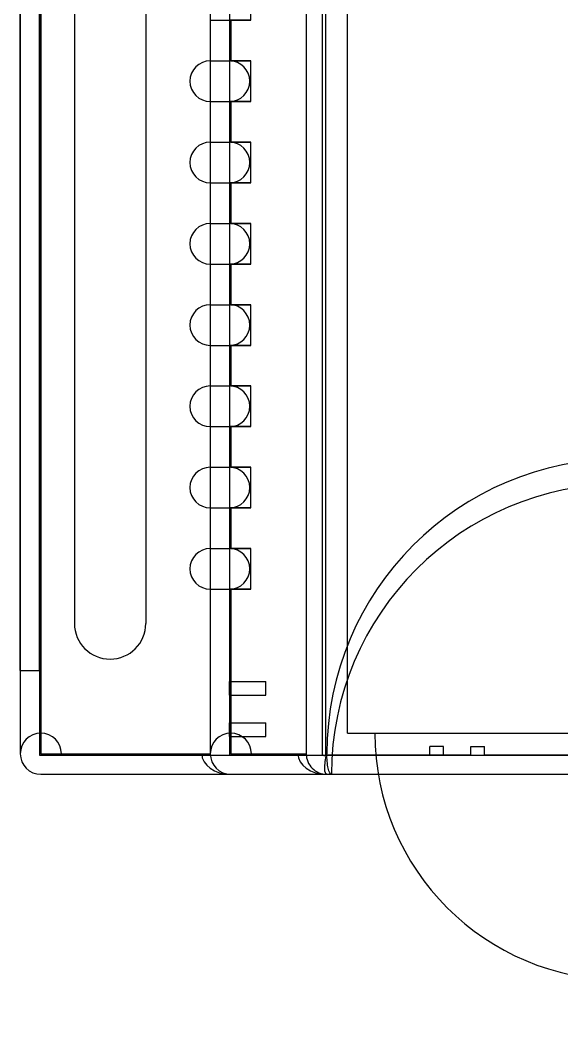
# Model space of a CAD drawing. Header units: millimetres. Extents: x -44 to 44, y -126 to 21.
# Drawn here: x -43.9 to -4.4, y -125.8 to -52 of the extents above; entities that cross this region are included whole.
import ezdxf

# ---------------------------------------------------------------- set-up
doc = ezdxf.new("R2010")
doc.units = ezdxf.units.MM
doc.layers.add('Fillet003', color=7, linetype='CONTINUOUS')

msp = doc.modelspace()

# ---------------------------------------------------------------- linework, layer by layer
at = {"layer": 'Fillet003'}
for p, q in [((-42.45, -1.4, 15.14), (-42.45, -105.6, 15.14)), ((-42.45, -1.4, 15.14), (-42.45, -105.6, 15.14)), ((-30, -1.4, 15.14), (-30, -105.6, 15.14)), ((-30, -1.4, 15.14), (-30, -105.6, 15.14)), ((-28.6, -1.4, 16.54), (-28.6, -105.6, 16.54)), ((-28.6, -1.4, 16.54), (-28.6, -105.6, 16.54)), ((-23, -1.4, 34.14), (-23, -105.6, 34.14)), ((-23, -1.4, 34.14), (-23, -105.6, 34.14)), ((-21.6, -1.4, 43.14), (-21.6, -105.6, 43.14)), ((-21.6, -1.4, 35.54), (-21.6, -105.6, 35.54)), ((-21.6, -1.4, 43.14), (-21.6, -105.6, 43.14)), ((-21.6, -1.4, 35.54), (-21.6, -105.6, 35.54)), ((-43.85, -1.5, 15.04), (-43.85, -105.5, 15.04)), ((-43.85, -1.5, 15.04), (-43.85, -105.5, 15.04)), ((-42.35, -1.5, 16.54), (-42.35, -105.5, 16.54)), ((-42.35, -1.5, 16.54), (-42.35, -105.5, 16.54)), ((-30, -1.5, 16.54), (-30, -105.5, 16.54)), ((-30, -1.5, 16.54), (-30, -105.5, 16.54)), ((-23, -1.5, 45.858), (-23, -105.5, 45.858)), ((-23, -1.5, 35.54), (-23, -105.5, 35.54)), ((-23, -1.5, 45.858), (-23, -105.5, 45.858)), ((-23, -1.5, 35.54), (-23, -105.5, 35.54)), ((-21.842, -3, 47.319), (-21.842, -104, 47.319)), ((-21.842, -3, 47.319), (-21.842, -104, 47.319)), ((-20, -104, 44.54), (-20, -5, 44.54)), ((-20, -104, 47.731), (-20, -5, 47.731)), ((-20, -104, 47.731), (-20, -5, 47.731)), ((-20, -104, 44.54), (-20, -5, 44.54)), ((-43.85, -99.425, 11.6), (-43.85, -7.575, 11.6)), ((-43.85, -99.425, 11.6), (-43.85, -7.575, 11.6)), ((-42.45, -99.425, 11.6), (-42.45, -7.575, 11.6)), ((-42.45, -99.425, 11.6), (-42.45, -7.575, 11.6)), ((-39.9, -11, 15.14), (-39.9, -96, 15.14)), ((-39.9, -11, 16.54), (-39.9, -96, 16.54)), ((-39.9, -11, 16.54), (-39.9, -96, 16.54)), ((-39.9, -11, 15.14), (-39.9, -96, 15.14)), ((-34.7, -11, 15.14), (-34.7, -96, 15.14)), ((-34.7, -11, 16.54), (-34.7, -96, 16.54)), ((-34.7, -11, 16.54), (-34.7, -96, 16.54)), ((-34.7, -11, 15.14), (-34.7, -96, 15.14)), ((-27.037, -52.019, 35.54), (-27.037, -49.056, 35.54)), ((-27.037, -52.019, 34.14), (-27.037, -49.056, 34.14)), ((-27.037, -52.019, 35.54), (-27.037, -49.056, 35.54)), ((-27.037, -52.019, 34.14), (-27.037, -49.056, 34.14)), ((-30, -52.019, 34.04), (-30, -52.019, 21.04)), ((-30, -52.019, 21.04), (-28.6, -52.019, 21.04)), ((-30, -52.019, 34.04), (-30, -54.981, 34.04)), ((-30, -52.019, 34.04), (-30, -52.019, 21.04)), ((-30, -52.019, 34.04), (-30, -54.981, 34.04)), ((-30, -52.019, 21.04), (-28.6, -52.019, 21.04)), ((-28.6, -52.019, 34.14), (-28.6, -54.981, 34.14)), ((-27.037, -52.019, 34.14), (-28.6, -52.019, 34.14)), ((-28.6, -52.019, 34.14), (-28.6, -52.019, 21.04)), ((-28.6, -52.019, 34.14), (-28.6, -54.981, 34.14)), ((-28.6, -52.019, 34.14), (-28.6, -52.019, 21.04)), ((-27.037, -52.019, 34.14), (-28.6, -52.019, 34.14)), ((-28.5, -52.019, 35.54), (-27.037, -52.019, 35.54)), ((-28.5, -52.019, 35.54), (-28.5, -54.981, 35.54)), ((-28.5, -52.019, 35.54), (-27.037, -52.019, 35.54)), ((-28.5, -52.019, 35.54), (-28.5, -54.981, 35.54)), ((-27.037, -52.019, 35.54), (-27.037, -52.019, 34.14)), ((-27.037, -52.019, 35.54), (-27.037, -52.019, 34.14)), ((-30, -54.981, 34.04), (-30, -54.981, 21.04)), ((-30, -54.981, 21.04), (-28.6, -54.981, 21.04)), ((-30, -54.981, 34.04), (-30, -54.981, 21.04)), ((-30, -54.981, 21.04), (-28.6, -54.981, 21.04)), ((-27.037, -54.981, 34.14), (-28.6, -54.981, 34.14)), ((-28.6, -54.981, 34.14), (-28.6, -54.981, 21.04)), ((-28.6, -54.981, 34.14), (-28.6, -54.981, 21.04)), ((-27.037, -54.981, 34.14), (-28.6, -54.981, 34.14)), ((-28.5, -54.981, 35.54), (-27.037, -54.981, 35.54)), ((-28.5, -54.981, 35.54), (-27.037, -54.981, 35.54)), ((-27.037, -57.944, 35.54), (-27.037, -54.981, 35.54)), ((-27.037, -57.944, 34.14), (-27.037, -54.981, 34.14)), ((-27.037, -57.944, 35.54), (-27.037, -54.981, 35.54)), ((-27.037, -54.981, 35.54), (-27.037, -54.981, 34.14)), ((-27.037, -57.944, 34.14), (-27.037, -54.981, 34.14)), ((-27.037, -54.981, 35.54), (-27.037, -54.981, 34.14)), ((-30, -57.944, 34.04), (-30, -60.907, 34.04)), ((-30, -57.944, 34.04), (-30, -57.944, 21.04)), ((-30, -57.944, 21.04), (-28.6, -57.944, 21.04)), ((-30, -57.944, 34.04), (-30, -60.907, 34.04)), ((-30, -57.944, 34.04), (-30, -57.944, 21.04)), ((-30, -57.944, 21.04), (-28.6, -57.944, 21.04)), ((-28.6, -57.944, 34.14), (-28.6, -60.907, 34.14)), ((-27.037, -57.944, 34.14), (-28.6, -57.944, 34.14)), ((-28.6, -57.944, 34.14), (-28.6, -57.944, 21.04)), ((-28.6, -57.944, 34.14), (-28.6, -60.907, 34.14)), ((-28.6, -57.944, 34.14), (-28.6, -57.944, 21.04)), ((-27.037, -57.944, 34.14), (-28.6, -57.944, 34.14)), ((-28.5, -57.944, 35.54), (-28.5, -60.907, 35.54)), ((-28.5, -57.944, 35.54), (-27.037, -57.944, 35.54)), ((-28.5, -57.944, 35.54), (-28.5, -60.907, 35.54)), ((-28.5, -57.944, 35.54), (-27.037, -57.944, 35.54)), ((-27.037, -57.944, 35.54), (-27.037, -57.944, 34.14)), ((-27.037, -57.944, 35.54), (-27.037, -57.944, 34.14)), ((-30, -60.907, 34.04), (-30, -60.907, 21.04)), ((-30, -60.907, 21.04), (-28.6, -60.907, 21.04)), ((-30, -60.907, 34.04), (-30, -60.907, 21.04)), ((-30, -60.907, 21.04), (-28.6, -60.907, 21.04)), ((-27.037, -60.907, 34.14), (-28.6, -60.907, 34.14)), ((-28.6, -60.907, 34.14), (-28.6, -60.907, 21.04)), ((-28.6, -60.907, 34.14), (-28.6, -60.907, 21.04)), ((-27.037, -60.907, 34.14), (-28.6, -60.907, 34.14)), ((-28.5, -60.907, 35.54), (-27.037, -60.907, 35.54)), ((-28.5, -60.907, 35.54), (-27.037, -60.907, 35.54)), ((-27.037, -63.87, 35.54), (-27.037, -60.907, 35.54)), ((-27.037, -63.87, 34.14), (-27.037, -60.907, 34.14)), ((-27.037, -63.87, 35.54), (-27.037, -60.907, 35.54)), ((-27.037, -60.907, 35.54), (-27.037, -60.907, 34.14)), ((-27.037, -63.87, 34.14), (-27.037, -60.907, 34.14)), ((-27.037, -60.907, 35.54), (-27.037, -60.907, 34.14)), ((-30, -63.87, 34.04), (-30, -66.834, 34.04)), ((-30, -63.87, 34.04), (-30, -63.87, 21.04)), ((-30, -63.87, 21.04), (-28.6, -63.87, 21.04)), ((-30, -63.87, 34.04), (-30, -66.834, 34.04)), ((-30, -63.87, 34.04), (-30, -63.87, 21.04)), ((-30, -63.87, 21.04), (-28.6, -63.87, 21.04)), ((-28.6, -63.87, 34.14), (-28.6, -66.834, 34.14)), ((-27.037, -63.87, 34.14), (-28.6, -63.87, 34.14)), ((-28.6, -63.87, 34.14), (-28.6, -63.87, 21.04)), ((-28.6, -63.87, 34.14), (-28.6, -66.834, 34.14)), ((-28.6, -63.87, 34.14), (-28.6, -63.87, 21.04)), ((-27.037, -63.87, 34.14), (-28.6, -63.87, 34.14)), ((-28.5, -63.87, 35.54), (-28.5, -66.834, 35.54)), ((-28.5, -63.87, 35.54), (-27.037, -63.87, 35.54)), ((-28.5, -63.87, 35.54), (-28.5, -66.834, 35.54)), ((-28.5, -63.87, 35.54), (-27.037, -63.87, 35.54)), ((-27.037, -63.87, 35.54), (-27.037, -63.87, 34.14)), ((-27.037, -63.87, 35.54), (-27.037, -63.87, 34.14)), ((-30, -66.834, 34.04), (-30, -66.834, 21.04)), ((-30, -66.834, 21.04), (-28.6, -66.834, 21.04)), ((-30, -66.834, 34.04), (-30, -66.834, 21.04)), ((-30, -66.834, 21.04), (-28.6, -66.834, 21.04)), ((-27.037, -66.834, 34.14), (-28.6, -66.834, 34.14)), ((-28.6, -66.834, 34.14), (-28.6, -66.834, 21.04)), ((-28.6, -66.834, 34.14), (-28.6, -66.834, 21.04)), ((-27.037, -66.834, 34.14), (-28.6, -66.834, 34.14)), ((-28.5, -66.834, 35.54), (-27.037, -66.834, 35.54)), ((-28.5, -66.834, 35.54), (-27.037, -66.834, 35.54)), ((-27.037, -69.796, 35.54), (-27.037, -66.834, 35.54)), ((-27.037, -69.796, 34.14), (-27.037, -66.834, 34.14)), ((-27.037, -69.796, 35.54), (-27.037, -66.834, 35.54)), ((-27.037, -66.834, 35.54), (-27.037, -66.834, 34.14)), ((-27.037, -69.796, 34.14), (-27.037, -66.834, 34.14)), ((-27.037, -66.834, 35.54), (-27.037, -66.834, 34.14)), ((-30, -69.796, 34.04), (-30, -72.76, 34.04)), ((-30, -69.796, 34.04), (-30, -69.796, 21.04)), ((-30, -69.796, 21.04), (-28.6, -69.796, 21.04)), ((-30, -69.796, 34.04), (-30, -72.76, 34.04)), ((-30, -69.796, 34.04), (-30, -69.796, 21.04)), ((-30, -69.796, 21.04), (-28.6, -69.796, 21.04)), ((-28.6, -69.796, 34.14), (-28.6, -72.76, 34.14)), ((-27.037, -69.796, 34.14), (-28.6, -69.796, 34.14)), ((-28.6, -69.796, 34.14), (-28.6, -69.796, 21.04)), ((-28.6, -69.796, 34.14), (-28.6, -72.76, 34.14)), ((-28.6, -69.796, 34.14), (-28.6, -69.796, 21.04)), ((-27.037, -69.796, 34.14), (-28.6, -69.796, 34.14)), ((-28.5, -69.796, 35.54), (-28.5, -72.76, 35.54)), ((-28.5, -69.796, 35.54), (-27.037, -69.796, 35.54)), ((-28.5, -69.796, 35.54), (-28.5, -72.76, 35.54)), ((-28.5, -69.796, 35.54), (-27.037, -69.796, 35.54)), ((-27.037, -69.796, 35.54), (-27.037, -69.796, 34.14)), ((-27.037, -69.796, 35.54), (-27.037, -69.796, 34.14)), ((-30, -72.76, 34.04), (-30, -72.76, 21.04)), ((-30, -72.76, 21.04), (-28.6, -72.76, 21.04)), ((-30, -72.76, 34.04), (-30, -72.76, 21.04)), ((-30, -72.76, 21.04), (-28.6, -72.76, 21.04)), ((-27.037, -72.76, 34.14), (-28.6, -72.76, 34.14)), ((-28.6, -72.76, 34.14), (-28.6, -72.76, 21.04)), ((-28.6, -72.76, 34.14), (-28.6, -72.76, 21.04)), ((-27.037, -72.76, 34.14), (-28.6, -72.76, 34.14)), ((-28.5, -72.76, 35.54), (-27.037, -72.76, 35.54)), ((-28.5, -72.76, 35.54), (-27.037, -72.76, 35.54)), ((-27.037, -75.722, 35.54), (-27.037, -72.76, 35.54)), ((-27.037, -75.722, 34.14), (-27.037, -72.76, 34.14)), ((-27.037, -75.722, 35.54), (-27.037, -72.76, 35.54)), ((-27.037, -72.76, 35.54), (-27.037, -72.76, 34.14)), ((-27.037, -75.722, 34.14), (-27.037, -72.76, 34.14)), ((-27.037, -72.76, 35.54), (-27.037, -72.76, 34.14)), ((-30, -75.722, 34.04), (-30, -78.686, 34.04)), ((-30, -75.722, 34.04), (-30, -75.722, 21.04)), ((-30, -75.722, 21.04), (-28.6, -75.722, 21.04)), ((-30, -75.722, 34.04), (-30, -78.686, 34.04)), ((-30, -75.722, 34.04), (-30, -75.722, 21.04)), ((-30, -75.722, 21.04), (-28.6, -75.722, 21.04)), ((-28.6, -75.722, 34.14), (-28.6, -78.686, 34.14)), ((-27.037, -75.722, 34.14), (-28.6, -75.722, 34.14)), ((-28.6, -75.722, 34.14), (-28.6, -75.722, 21.04)), ((-28.6, -75.722, 34.14), (-28.6, -78.686, 34.14)), ((-28.6, -75.722, 34.14), (-28.6, -75.722, 21.04)), ((-27.037, -75.722, 34.14), (-28.6, -75.722, 34.14)), ((-28.5, -75.722, 35.54), (-28.5, -78.686, 35.54)), ((-28.5, -75.722, 35.54), (-27.037, -75.722, 35.54)), ((-28.5, -75.722, 35.54), (-28.5, -78.686, 35.54)), ((-28.5, -75.722, 35.54), (-27.037, -75.722, 35.54)), ((-27.037, -75.722, 35.54), (-27.037, -75.722, 34.14)), ((-27.037, -75.722, 35.54), (-27.037, -75.722, 34.14)), ((-30, -78.686, 34.04), (-30, -78.686, 21.04)), ((-30, -78.686, 21.04), (-28.6, -78.686, 21.04)), ((-30, -78.686, 34.04), (-30, -78.686, 21.04)), ((-30, -78.686, 21.04), (-28.6, -78.686, 21.04)), ((-27.037, -78.686, 34.14), (-28.6, -78.686, 34.14)), ((-28.6, -78.686, 34.14), (-28.6, -78.686, 21.04)), ((-28.6, -78.686, 34.14), (-28.6, -78.686, 21.04)), ((-27.037, -78.686, 34.14), (-28.6, -78.686, 34.14)), ((-28.5, -78.686, 35.54), (-27.037, -78.686, 35.54)), ((-28.5, -78.686, 35.54), (-27.037, -78.686, 35.54)), ((-27.037, -81.648, 35.54), (-27.037, -78.686, 35.54)), ((-27.037, -81.648, 34.14), (-27.037, -78.686, 34.14)), ((-27.037, -81.648, 35.54), (-27.037, -78.686, 35.54)), ((-27.037, -78.686, 35.54), (-27.037, -78.686, 34.14)), ((-27.037, -81.648, 34.14), (-27.037, -78.686, 34.14)), ((-27.037, -78.686, 35.54), (-27.037, -78.686, 34.14)), ((-30, -81.648, 34.04), (-30, -84.612, 34.04)), ((-30, -81.648, 34.04), (-30, -81.648, 21.04)), ((-30, -81.648, 21.04), (-28.6, -81.648, 21.04)), ((-30, -81.648, 34.04), (-30, -84.612, 34.04)), ((-30, -81.648, 34.04), (-30, -81.648, 21.04)), ((-30, -81.648, 21.04), (-28.6, -81.648, 21.04)), ((-28.6, -81.648, 34.14), (-28.6, -84.612, 34.14)), ((-27.037, -81.648, 34.14), (-28.6, -81.648, 34.14)), ((-28.6, -81.648, 34.14), (-28.6, -81.648, 21.04)), ((-28.6, -81.648, 34.14), (-28.6, -84.612, 34.14)), ((-28.6, -81.648, 34.14), (-28.6, -81.648, 21.04)), ((-27.037, -81.648, 34.14), (-28.6, -81.648, 34.14)), ((-28.5, -81.648, 35.54), (-28.5, -84.612, 35.54)), ((-28.5, -81.648, 35.54), (-27.037, -81.648, 35.54)), ((-28.5, -81.648, 35.54), (-28.5, -84.612, 35.54)), ((-28.5, -81.648, 35.54), (-27.037, -81.648, 35.54)), ((-27.037, -81.648, 35.54), (-27.037, -81.648, 34.14)), ((-27.037, -81.648, 35.54), (-27.037, -81.648, 34.14)), ((-30, -84.612, 34.04), (-30, -84.612, 21.04)), ((-30, -84.612, 21.04), (-28.6, -84.612, 21.04)), ((-30, -84.612, 34.04), (-30, -84.612, 21.04)), ((-30, -84.612, 21.04), (-28.6, -84.612, 21.04)), ((-27.037, -84.612, 34.14), (-28.6, -84.612, 34.14)), ((-28.6, -84.612, 34.14), (-28.6, -84.612, 21.04)), ((-28.6, -84.612, 34.14), (-28.6, -84.612, 21.04)), ((-27.037, -84.612, 34.14), (-28.6, -84.612, 34.14)), ((-28.5, -84.612, 35.54), (-27.037, -84.612, 35.54)), ((-28.5, -84.612, 35.54), (-27.037, -84.612, 35.54)), ((-27.037, -87.575, 35.54), (-27.037, -84.612, 35.54)), ((-27.037, -87.575, 34.14), (-27.037, -84.612, 34.14)), ((-27.037, -87.575, 35.54), (-27.037, -84.612, 35.54)), ((-27.037, -84.612, 35.54), (-27.037, -84.612, 34.14)), ((-27.037, -87.575, 34.14), (-27.037, -84.612, 34.14)), ((-27.037, -84.612, 35.54), (-27.037, -84.612, 34.14)), ((-30, -87.575, 34.04), (-30, -90.537, 34.04)), ((-30, -87.575, 34.04), (-30, -87.575, 21.04)), ((-30, -87.575, 21.04), (-28.6, -87.575, 21.04)), ((-30, -87.575, 34.04), (-30, -90.537, 34.04)), ((-30, -87.575, 34.04), (-30, -87.575, 21.04)), ((-30, -87.575, 21.04), (-28.6, -87.575, 21.04)), ((-28.6, -87.575, 34.14), (-28.6, -90.537, 34.14)), ((-27.037, -87.575, 34.14), (-28.6, -87.575, 34.14)), ((-28.6, -87.575, 34.14), (-28.6, -87.575, 21.04)), ((-28.6, -87.575, 34.14), (-28.6, -90.537, 34.14)), ((-28.6, -87.575, 34.14), (-28.6, -87.575, 21.04)), ((-27.037, -87.575, 34.14), (-28.6, -87.575, 34.14)), ((-28.5, -87.575, 35.54), (-28.5, -90.537, 35.54)), ((-28.5, -87.575, 35.54), (-27.037, -87.575, 35.54)), ((-28.5, -87.575, 35.54), (-28.5, -90.537, 35.54)), ((-28.5, -87.575, 35.54), (-27.037, -87.575, 35.54)), ((-27.037, -87.575, 35.54), (-27.037, -87.575, 34.14)), ((-27.037, -87.575, 35.54), (-27.037, -87.575, 34.14)), ((-30, -90.537, 34.04), (-30, -90.537, 21.04)), ((-30, -90.537, 21.04), (-28.6, -90.537, 21.04)), ((-30, -90.537, 34.04), (-30, -90.537, 21.04)), ((-30, -90.537, 21.04), (-28.6, -90.537, 21.04)), ((-27.037, -90.537, 34.14), (-28.6, -90.537, 34.14)), ((-28.6, -90.537, 34.14), (-28.6, -90.537, 21.04)), ((-28.6, -90.537, 34.14), (-28.6, -90.537, 21.04)), ((-27.037, -90.537, 34.14), (-28.6, -90.537, 34.14)), ((-28.5, -90.537, 35.54), (-27.037, -90.537, 35.54)), ((-28.5, -90.537, 35.54), (-27.037, -90.537, 35.54)), ((-27.037, -93.501, 35.54), (-27.037, -90.537, 35.54)), ((-27.037, -93.501, 34.14), (-27.037, -90.537, 34.14)), ((-27.037, -93.501, 35.54), (-27.037, -90.537, 35.54)), ((-27.037, -90.537, 35.54), (-27.037, -90.537, 34.14)), ((-27.037, -93.501, 34.14), (-27.037, -90.537, 34.14)), ((-27.037, -90.537, 35.54), (-27.037, -90.537, 34.14)), ((-30, -93.501, 34.04), (-30, -105.5, 34.04)), ((-30, -93.501, 34.04), (-30, -93.501, 21.04)), ((-30, -93.501, 21.04), (-28.6, -93.501, 21.04)), ((-30, -93.501, 34.04), (-30, -105.5, 34.04)), ((-30, -93.501, 34.04), (-30, -93.501, 21.04)), ((-30, -93.501, 21.04), (-28.6, -93.501, 21.04)), ((-28.6, -93.501, 34.14), (-28.6, -100.24, 34.14)), ((-27.037, -93.501, 34.14), (-28.6, -93.501, 34.14)), ((-28.6, -93.501, 34.14), (-28.6, -93.501, 21.04)), ((-28.6, -93.501, 34.14), (-28.6, -100.24, 34.14)), ((-28.6, -93.501, 34.14), (-28.6, -93.501, 21.04)), ((-27.037, -93.501, 34.14), (-28.6, -93.501, 34.14)), ((-28.5, -93.501, 35.54), (-28.5, -105.5, 35.54)), ((-28.5, -93.501, 35.54), (-27.037, -93.501, 35.54)), ((-28.5, -93.501, 35.54), (-28.5, -105.5, 35.54)), ((-28.5, -93.501, 35.54), (-27.037, -93.501, 35.54)), ((-27.037, -93.501, 35.54), (-27.037, -93.501, 34.14)), ((-27.037, -93.501, 35.54), (-27.037, -93.501, 34.14)), ((-39.9, -96, 16.54), (-39.9, -96, 15.14)), ((-39.9, -96, 16.54), (-39.9, -96, 15.14)), ((-34.7, -96, 16.54), (-34.7, -96, 15.14)), ((-34.7, -96, 16.54), (-34.7, -96, 15.14)), ((-43.85, -99.425), (-43.85, -105.5)), ((-43.85, -99.425), (-42.45, -99.425)), ((-43.85, -99.425), (-43.85, -105.5)), ((-43.85, -99.425), (-43.85, -99.425, 11.6)), ((-43.85, -99.425), (-43.85, -99.425, 11.6)), ((-43.85, -99.425, 11.6), (-42.45, -99.425, 11.6)), ((-43.85, -99.425), (-42.45, -99.425)), ((-43.85, -99.425, 11.6), (-42.45, -99.425, 11.6)), ((-42.45, -99.425), (-42.45, -105.6)), ((-42.45, -99.425), (-42.45, -105.6)), ((-42.45, -99.425), (-42.45, -99.425, 11.6)), ((-42.45, -99.425), (-42.45, -99.425, 11.6)), ((-28.6, -100.24, 34.14), (-25.94, -100.24, 34.14)), ((-28.6, -100.24, 19.14), (-28.6, -100.24, 34.14)), ((-28.6, -101.24, 19.14), (-28.6, -100.24, 19.14)), ((-28.6, -100.24, 19.14), (-25.94, -100.24, 19.14)), ((-28.6, -100.24, 34.14), (-25.94, -100.24, 34.14)), ((-28.6, -100.24, 19.14), (-28.6, -100.24, 34.14)), ((-28.6, -100.24, 19.14), (-25.94, -100.24, 19.14)), ((-28.6, -101.24, 19.14), (-28.6, -100.24, 19.14)), ((-25.94, -101.24, 34.14), (-25.94, -100.24, 34.14)), ((-25.94, -101.24, 34.14), (-25.94, -100.24, 34.14)), ((-25.94, -100.24, 19.14), (-25.94, -100.24, 34.14)), ((-25.94, -101.24, 19.14), (-25.94, -100.24, 19.14)), ((-25.94, -100.24, 19.14), (-25.94, -100.24, 34.14)), ((-25.94, -101.24, 19.14), (-25.94, -100.24, 19.14)), ((-28.6, -101.24, 34.14), (-28.6, -103.24, 34.14)), ((-28.6, -101.24, 34.14), (-25.94, -101.24, 34.14)), ((-28.6, -101.24, 34.14), (-28.6, -101.24, 19.14)), ((-28.6, -101.24, 34.14), (-28.6, -103.24, 34.14)), ((-28.6, -101.24, 34.14), (-25.94, -101.24, 34.14)), ((-28.6, -101.24, 19.14), (-25.94, -101.24, 19.14)), ((-28.6, -101.24, 34.14), (-28.6, -101.24, 19.14)), ((-28.6, -101.24, 19.14), (-25.94, -101.24, 19.14)), ((-25.94, -101.24, 34.14), (-25.94, -101.24, 19.14)), ((-25.94, -101.24, 34.14), (-25.94, -101.24, 19.14)), ((-28.6, -103.24, 34.14), (-25.94, -103.24, 34.14)), ((-28.6, -103.24, 19.14), (-28.6, -103.24, 34.14)), ((-28.6, -104.24, 19.14), (-28.6, -103.24, 19.14)), ((-28.6, -103.24, 19.14), (-25.94, -103.24, 19.14)), ((-28.6, -103.24, 34.14), (-25.94, -103.24, 34.14)), ((-28.6, -103.24, 19.14), (-28.6, -103.24, 34.14)), ((-28.6, -103.24, 19.14), (-25.94, -103.24, 19.14)), ((-28.6, -104.24, 19.14), (-28.6, -103.24, 19.14)), ((-25.94, -104.24, 34.14), (-25.94, -103.24, 34.14)), ((-25.94, -104.24, 34.14), (-25.94, -103.24, 34.14)), ((-25.94, -103.24, 19.14), (-25.94, -103.24, 34.14)), ((-25.94, -104.24, 19.14), (-25.94, -103.24, 19.14)), ((-25.94, -103.24, 19.14), (-25.94, -103.24, 34.14)), ((-25.94, -104.24, 19.14), (-25.94, -103.24, 19.14)), ((-21.842, -104, 47.319), (-21.842, -105.5, 47.319)), ((-21.842, -104, 47.319), (-21.842, -105.5, 47.319)), ((-20, -104, 44.54), (-2, -104, 44.54)), ((-20, -104, 47.731), (-20, -104, 44.54)), ((-20, -104, 44.54), (-2, -104, 44.54)), ((-20, -104, 47.731), (-20, -104, 44.54)), ((-28.6, -104.24, 34.14), (-28.6, -105.6, 34.14)), ((-28.6, -104.24, 34.14), (-25.94, -104.24, 34.14)), ((-28.6, -104.24, 34.14), (-28.6, -104.24, 19.14)), ((-28.6, -104.24, 34.14), (-28.6, -105.6, 34.14)), ((-28.6, -104.24, 34.14), (-25.94, -104.24, 34.14)), ((-28.6, -104.24, 19.14), (-25.94, -104.24, 19.14)), ((-28.6, -104.24, 34.14), (-28.6, -104.24, 19.14)), ((-28.6, -104.24, 19.14), (-25.94, -104.24, 19.14)), ((-25.94, -104.24, 34.14), (-25.94, -104.24, 19.14)), ((-25.94, -104.24, 34.14), (-25.94, -104.24, 19.14)), ((-43.85, -105.5), (-43.85, -105.5, 15.04)), ((-43.85, -105.5), (-43.85, -105.5, 15.04)), ((-42.35, -105.5, 16.54), (-30, -105.5, 16.54)), ((-42.35, -105.5, 16.54), (-30, -105.5, 16.54)), ((-30, -105.5, 16.54), (-30, -105.5, 34.04)), ((-30, -105.5, 16.54), (-30, -105.5, 34.04)), ((-28.5, -105.5, 35.54), (-23, -105.5, 35.54)), ((-28.5, -105.5, 35.54), (-23, -105.5, 35.54)), ((-23, -105.5, 35.54), (-23, -105.5, 45.858)), ((-23, -105.5, 35.54), (-23, -105.5, 45.858)), ((-13, -104.97, 43.14), (-14, -104.97, 43.14)), ((-14, -105.6, 43.14), (-14, -104.97, 43.14)), ((-13, -104.97, 10.2), (-14, -104.97, 10.2)), ((-14, -104.97, 43.14), (-14, -104.97, 10.2)), ((-13, -104.97, 43.14), (-14, -104.97, 43.14)), ((-14, -105.6, 43.14), (-14, -104.97, 43.14)), ((-14, -105.6, 10.2), (-14, -104.97, 10.2)), ((-14, -104.97, 43.14), (-14, -104.97, 10.2)), ((-14, -105.6, 10.2), (-14, -104.97, 10.2)), ((-13, -104.97, 10.2), (-14, -104.97, 10.2)), ((-13, -105.6, 43.14), (-13, -104.97, 43.14)), ((-13, -105.6, 43.14), (-13, -104.97, 43.14)), ((-13, -105.6, 10.2), (-13, -104.97, 10.2)), ((-13, -104.97, 43.14), (-13, -104.97, 10.2)), ((-13, -104.97, 43.14), (-13, -104.97, 10.2)), ((-13, -105.6, 10.2), (-13, -104.97, 10.2)), ((-11, -104.97, 43.14), (-10, -104.97, 43.14)), ((-11, -105.6, 43.14), (-11, -104.97, 43.14)), ((-11, -104.97, 43.14), (-11, -104.97, 10.2)), ((-11, -104.97, 10.2), (-10, -104.97, 10.2)), ((-11, -104.97, 43.14), (-10, -104.97, 43.14)), ((-11, -105.6, 43.14), (-11, -104.97, 43.14)), ((-11, -105.6, 10.2), (-11, -104.97, 10.2)), ((-11, -104.97, 43.14), (-11, -104.97, 10.2)), ((-11, -105.6, 10.2), (-11, -104.97, 10.2)), ((-11, -104.97, 10.2), (-10, -104.97, 10.2)), ((-10, -105.6, 43.14), (-10, -104.97, 43.14)), ((-10, -105.6, 43.14), (-10, -104.97, 43.14)), ((-10, -105.6, 10.2), (-10, -104.97, 10.2)), ((-10, -104.97, 43.14), (-10, -104.97, 10.2)), ((-10, -104.97, 43.14), (-10, -104.97, 10.2)), ((-10, -105.6, 10.2), (-10, -104.97, 10.2)), ((-42.45, -105.6), (42.45, -105.6)), ((-30, -105.6, 15.14), (-42.45, -105.6, 15.14)), ((-42.45, -105.6, 15.14), (-42.45, -105.6)), ((-42.45, -105.6), (42.45, -105.6)), ((-30, -105.6, 15.14), (-42.45, -105.6, 15.14)), ((-42.45, -105.6, 15.14), (-42.45, -105.6)), ((-23, -105.6, 34.14), (-28.6, -105.6, 34.14)), ((-28.6, -105.6, 34.14), (-28.6, -105.6, 16.54)), ((-23, -105.6, 34.14), (-28.6, -105.6, 34.14)), ((-28.6, -105.6, 34.14), (-28.6, -105.6, 16.54)), ((-14, -105.6, 43.14), (-21.6, -105.6, 43.14)), ((-14, -105.6, 43.14), (-21.6, -105.6, 43.14)), ((-21.6, -105.6, 43.14), (-21.6, -105.6, 35.54)), ((-21.6, -105.6, 43.14), (-21.6, -105.6, 35.54)), ((-13, -105.6, 10.2), (-14, -105.6, 10.2)), ((-14, -105.6, 43.14), (-14, -105.6, 10.2)), ((-14, -105.6, 43.14), (-14, -105.6, 10.2)), ((-13, -105.6, 10.2), (-14, -105.6, 10.2)), ((-11, -105.6, 43.14), (-13, -105.6, 43.14)), ((-11, -105.6, 43.14), (-13, -105.6, 43.14)), ((-13, -105.6, 43.14), (-13, -105.6, 10.2)), ((-13, -105.6, 43.14), (-13, -105.6, 10.2)), ((-11, -105.6, 10.2), (-10, -105.6, 10.2)), ((-11, -105.6, 43.14), (-11, -105.6, 10.2)), ((-11, -105.6, 43.14), (-11, -105.6, 10.2)), ((-11, -105.6, 10.2), (-10, -105.6, 10.2)), ((10, -105.6, 43.14), (-10, -105.6, 43.14)), ((10, -105.6, 43.14), (-10, -105.6, 43.14)), ((-10, -105.6, 43.14), (-10, -105.6, 10.2)), ((-10, -105.6, 43.14), (-10, -105.6, 10.2)), ((-42.35, -107, 15.04), (-28.5, -107, 15.04)), ((-42.35, -107), (-42.35, -107, 15.04)), ((-42.35, -107), (42.35, -107)), ((-42.35, -107, 15.04), (-28.5, -107, 15.04)), ((-42.35, -107), (-42.35, -107, 15.04)), ((-42.35, -107), (42.35, -107)), ((-28.5, -107, 34.04), (-21.5, -107, 34.04)), ((-28.5, -107, 15.04), (-28.5, -107, 34.04)), ((-28.5, -107, 34.04), (-21.5, -107, 34.04)), ((-28.5, -107, 15.04), (-28.5, -107, 34.04)), ((-21.5, -107, 34.04), (-21.5, -107, 45.858)), ((-21.5, -107, 34.04), (-21.5, -107, 45.858))]:
    msp.add_line(p, q, dxfattribs=at)
for centre, radius, start, end in [((-28.5, -52.019, 34.04), 0, 180, 0), ((-28.5, -52.019, 34.04), 0, 180, 0), ((-30, -56.463, 22.384), 1.482, 90, -90), ((-30, -56.463, 22.384), 1.482, 90, -90), ((-28.6, -56.463, 22.384), 1.482, -90, 90), ((-28.6, -56.463, 22.384), 1.482, -90, 90), ((-28.5, -54.981, 34.04), 0, 180, 0), ((-28.5, -54.981, 34.04), 0, 180, 0), ((-28.5, -57.944, 34.04), 0, 180, 0), ((-28.5, -57.944, 34.04), 0, 180, 0), ((-30, -62.389, 22.384), 1.482, 90, -90), ((-30, -62.389, 22.384), 1.482, 90, -90), ((-28.6, -62.389, 22.384), 1.482, -90, 90), ((-28.6, -62.389, 22.384), 1.482, -90, 90), ((-28.5, -60.907, 34.04), 0, 180, 0), ((-28.5, -60.907, 34.04), 0, 180, 0), ((-28.5, -63.87, 34.04), 0, 180, 0), ((-28.5, -63.87, 34.04), 0, 180, 0), ((-30, -68.315, 22.384), 1.482, 90, -90), ((-30, -68.315, 22.384), 1.482, 90, -90), ((-28.6, -68.315, 22.384), 1.482, -90, 90), ((-28.6, -68.315, 22.384), 1.482, -90, 90), ((-28.5, -66.834, 34.04), 0, 180, 0), ((-28.5, -66.834, 34.04), 0, 180, 0), ((-28.5, -69.796, 34.04), 0, 180, 0), ((-28.5, -69.796, 34.04), 0, 180, 0), ((-30, -74.241, 22.384), 1.482, 90, -90), ((-30, -74.241, 22.384), 1.482, 90, -90), ((-28.6, -74.241, 22.384), 1.482, -90, 90), ((-28.6, -74.241, 22.384), 1.482, -90, 90), ((-28.5, -72.76, 34.04), 0, 180, 0), ((-28.5, -72.76, 34.04), 0, 180, 0), ((-28.5, -75.722, 34.04), 0, 180, 0), ((-28.5, -75.722, 34.04), 0, 180, 0), ((-30, -80.167, 22.384), 1.482, 90, -90), ((-30, -80.167, 22.384), 1.482, 90, -90), ((-28.6, -80.167, 22.384), 1.482, -90, 90), ((-28.6, -80.167, 22.384), 1.482, -90, 90), ((-28.5, -78.686, 34.04), 0, 180, 0), ((-28.5, -78.686, 34.04), 0, 180, 0), ((-28.5, -81.648, 34.04), 0, 180, 0), ((-28.5, -81.648, 34.04), 0, 180, 0), ((0, -104, -46.024), 21.842, 0, 0), ((0, -104, -46.024), 21.842, 0, 0), ((0, -105.5, -46.024), 21.5, 0, 180), ((0, -105.5, -46.024), 21.5, 0, 180), ((0, -104, -46.024), 20, 0, 0), ((0, -104, -46.024), 20, 0, 0), ((0, -104, -46.024), 20, 180, 180), ((0, -104, -46.024), 20, 180, 180), ((-30, -86.093, 22.384), 1.482, 90, -90), ((-30, -86.093, 22.384), 1.482, 90, -90), ((-28.6, -86.093, 22.384), 1.482, -90, 90), ((-28.6, -86.093, 22.384), 1.482, -90, 90), ((-28.5, -84.612, 34.04), 0, 180, 0), ((-28.5, -84.612, 34.04), 0, 180, 0), ((0, -107, -46.024), 21.164, 0, 180), ((0, -107, -46.024), 21.164, 0, 180), ((-28.5, -87.575, 34.04), 0, 180, 0), ((-28.5, -87.575, 34.04), 0, 180, 0), ((-30, -92.019, 22.384), 1.482, 90, -90), ((-30, -92.019, 22.384), 1.482, 90, -90), ((-28.6, -92.019, 22.384), 1.482, -90, 90), ((-28.6, -92.019, 22.384), 1.482, -90, 90), ((-28.5, -90.537, 34.04), 0, 180, 0), ((-28.5, -90.537, 34.04), 0, 180, 0), ((-28.5, -93.501, 34.04), 0, 180, 0), ((-28.5, -93.501, 34.04), 0, 180, 0), ((-37.3, -96, 15.14), 2.6, 180, 0), ((-37.3, -96, 16.54), 2.6, 180, 0), ((-37.3, -96, 16.54), 2.6, 180, 0), ((-37.3, -96, 15.14), 2.6, 180, 0), ((-42.35, -105.5, 15.04), 1.5, 0, -90), ((-42.35, -105.5, 15.04), 1.5, 0, -90), ((-28.5, -105.5, 34.04), 1.5, 0, -90), ((-28.5, -105.5, 34.04), 1.5, 0, -90), ((-21.5, -105.5, 45.858), 1.5, 180, 180), ((-21.5, -105.5, 45.858), 1.5, 180, 180), ((0, -104, -46.024), 18, 180, 0), ((0, -104, -46.024), 18, 180, 0), ((-42.35, -105.5), 1.5, 180, -90), ((-42.35, -105.5, 15.04), 1.5, 180, -90), ((-42.35, -105.5), 1.5, 180, -90), ((-42.35, -105.5, 15.04), 1.5, 180, -90), ((-42.35, -105.5, 15.04), 0, 180, 0), ((-42.35, -105.5, 15.04), 0, 180, 0), ((-28.5, -105.5, 34.04), 1.5, 180, -90), ((-28.5, -105.5, 34.04), 1.5, 180, -90), ((-28.5, -105.5, 34.04), 0, 180, 0), ((-28.5, -105.5, 34.04), 0, 180, 0), ((-30, -105.6, 16.54), 0, 0, 0), ((-30, -105.6, 16.54), 0, 0, 0), ((-23, -105.6, 35.54), 0, 0, 0), ((-23, -105.6, 35.54), 0, 0, 0)]:
    msp.add_arc(centre, radius, start, end, dxfattribs=at)
for centre, major_axis, start_param, end_param in [((-28.5, -105.5, 15.04), (-2.121, 0), 0, -4.712389), ((-28.5, -105.5, 15.04), (-2.121, 0), 0, -4.712389), ((-21.5, -105.5, 34.04), (2.121, 0), -3.141593, -1.570797), ((-21.5, -105.5, 34.04), (2.121, 0), -3.141593, -1.570797)]:
    msp.add_ellipse(centre, major_axis=major_axis, ratio=0.707107, start_param=start_param, end_param=end_param, dxfattribs=at)
for points, knots in [([(-23, -105.5, 45.858), (-23.001, -105.884, 45.858), (-22.85, -106.271, 45.859), (-22.561, -106.561, 45.859), (-22.298, -106.828, 45.859), (-21.903, -107.003, 45.859), (-21.5, -107, 45.858)], [254.646996, 254.646996, 254.646996, 254.646996, 255.734584, 255.734584, 255.734584, 256.733894, 256.733894, 256.733894, 256.733894]), ([(-23, -105.5, 45.858), (-23.001, -105.884, 45.858), (-22.85, -106.271, 45.859), (-22.561, -106.561, 45.859), (-22.298, -106.828, 45.859), (-21.903, -107.003, 45.859), (-21.5, -107, 45.858)], [254.646996, 254.646996, 254.646996, 254.646996, 255.734584, 255.734584, 255.734584, 256.733894, 256.733894, 256.733894, 256.733894]), ([(-21.842, -105.5, 47.319), (-21.843, -105.559, 47.318), (-21.797, -105.617, 47.329), (-21.724, -105.631, 47.346), (-21.659, -105.645, 47.361), (-21.569, -105.612, 47.382), (-21.525, -105.535, 47.392)], [254.646996, 254.646996, 254.646996, 254.646996, 255.734584, 255.734584, 255.734584, 256.733894, 256.733894, 256.733894, 256.733894]), ([(-21.842, -105.5, 47.319), (-21.843, -105.559, 47.318), (-21.797, -105.617, 47.329), (-21.724, -105.631, 47.346), (-21.659, -105.645, 47.361), (-21.569, -105.612, 47.382), (-21.525, -105.535, 47.392)], [254.646996, 254.646996, 254.646996, 254.646996, 255.734584, 255.734584, 255.734584, 256.733894, 256.733894, 256.733894, 256.733894]), ([(-21.5, -107, 45.858), (-21.581, -107.005, 46.2), (-21.645, -106.862, 46.612), (-21.649, -106.571, 46.912), (-21.655, -106.284, 47.217), (-21.6, -105.878, 47.38), (-21.525, -105.535, 47.392)], [0, 0, 0, 0, 1.043449, 1.043449, 1.043449, 2.086899, 2.086899, 2.086899, 2.086899]), ([(-21.5, -107, 45.858), (-21.581, -107.005, 46.2), (-21.645, -106.862, 46.612), (-21.649, -106.571, 46.912), (-21.655, -106.284, 47.217), (-21.6, -105.878, 47.38), (-21.525, -105.535, 47.392)], [0, 0, 0, 0, 1.043449, 1.043449, 1.043449, 2.086899, 2.086899, 2.086899, 2.086899]), ([(-21.164, -107, 45.936), (-21.242, -107.005, 46.279), (-21.336, -106.859, 46.684), (-21.401, -106.561, 46.97), (-21.468, -106.267, 47.261), (-21.501, -105.852, 47.403), (-21.5, -105.5, 47.398)], [0, 0, 0, 0, 0.1510766, 0.1510766, 0.1510766, 0.3021533, 0.3021533, 0.3021533, 0.3021533]), ([(-21.164, -107, 45.936), (-21.242, -107.005, 46.279), (-21.336, -106.859, 46.684), (-21.401, -106.561, 46.97), (-21.468, -106.267, 47.261), (-21.501, -105.852, 47.403), (-21.5, -105.5, 47.398)], [0, 0, 0, 0, 0.1510766, 0.1510766, 0.1510766, 0.3021533, 0.3021533, 0.3021533, 0.3021533])]:
    msp.add_open_spline(points, degree=3, knots=knots, dxfattribs=at)
for points in [[(-21.525, -105.535, 47.392), (-21.507, -105.5, 47.396), (-21.5, -105.5, 47.398)], [(-21.525, -105.535, 47.392), (-21.507, -105.5, 47.396), (-21.5, -105.5, 47.398)], [(-21.5, -107, 45.858), (-21.329, -107, 45.898), (-21.164, -107, 45.936)], [(-21.5, -107, 45.858), (-21.329, -107, 45.898), (-21.164, -107, 45.936)]]:
    msp.add_open_spline(points, degree=2, dxfattribs=at)

doc.saveas('drawing.dxf')
